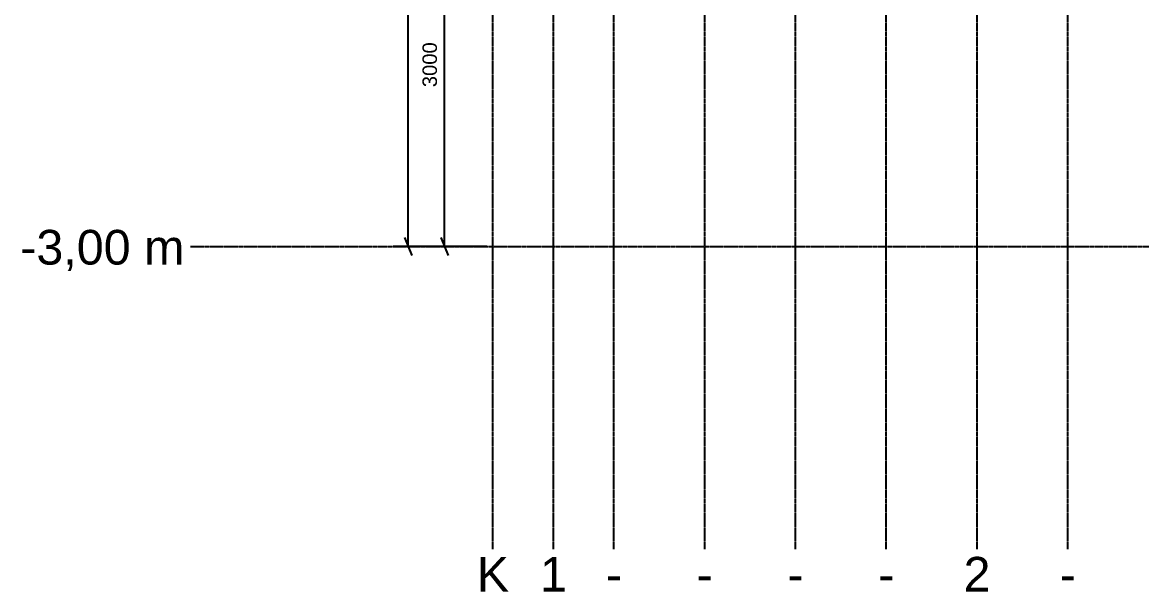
# Model space of a CAD drawing. Header units: millimetres. Extents: x -57554 to 16546, y 2142 to 98430.
# Drawn here: x -33484 to -24237, y 57655 to 62355 of the extents above; entities that cross this region are included whole.
import ezdxf

# ---------------------------------------------------------------- set-up
doc = ezdxf.new("R2010")
doc.units = ezdxf.units.MM
doc.linetypes.add('DXK_LINE_DOT3', pattern=[5.9187, 2.979, -0.9799, 0.9799, -0.9799])
doc.layers.add('S-Z23-A_DIMENSIONS', color=7, linetype='Continuous')
doc.styles.add('Arial', font='ARIAL.TTF', dxfattribs={"height": 0.2})

msp = doc.modelspace()

# ---------------------------------------------------------------- linework, layer by layer
at = {"color": 1, "linetype": 'DXK_LINE_DOT3'}
for p, q in [((-29596.4, 58005), (-29596.4, 70505)), ((-29096.4, 58005), (-29096.4, 70505)), ((-28596.4, 58005), (-28596.4, 70505)), ((-27846.4, 58005), (-27846.4, 70505)), ((-27096.4, 58005), (-27096.4, 70505)), ((-26346.4, 58005), (-26346.4, 70505)), ((-25596.4, 58005), (-25596.4, 70505)), ((-24846.4, 58005), (-24846.4, 70505)), ((-32096.4, 60505), (-10096.4, 60505))]:
    msp.add_line(p, q, dxfattribs=at)
at = {"layer": 'S-Z23-A_DIMENSIONS'}
for p, q in [((-30296.4, 60505), (-30296.4, 68005)), ((-29996.4, 60505), (-29996.4, 63505)), ((-30326.4, 60580), (-30266.4, 60430)), ((-30026.4, 60580), (-29966.4, 60430)), ((-29646.4, 60505), (-30421.4, 60505)), ((-29646.4, 60505), (-30121.4, 60505))]:
    msp.add_line(p, q, dxfattribs=at)

# ---------------------------------------------------------------- texts
at = {"color": 5, "linetype": 'Continuous', "style": 'Arial'}
for s, height, p in [('-3,00 m', 286.52, (-33501.9, 60355)), ('K', 286.5, (-29729.7, 57655)), ('1', 286.5, (-29207.6, 57655)), ('2', 286.5, (-25707.6, 57655)), ('-', 286.5, (-28663, 57655)), ('-', 286.5, (-27913, 57655)), ('-', 286.5, (-27163, 57655)), ('-', 286.5, (-26413, 57655)), ('-', 286.5, (-24913, 57655))]:
    msp.add_text(s, height=height, dxfattribs=at).set_placement(p)

# ---------------------------------------------------------------- next in the draw order: wipeouts: each hides what was drawn before it
msp.add_wipeout([(-30033.9, 62215.3), (-30208.9, 62215.3), (-30208.9, 61794.7), (-30033.9, 61794.7)]).dxf.layer = 'S-Z23-A_DIMENSIONS'

# ---------------------------------------------------------------- next in the draw order: texts
at = {"layer": 'S-Z23-A_DIMENSIONS', "style": 'Arial'}
msp.add_text('3000', height=119.38, rotation=90.00021, dxfattribs=at).set_placement((-30058.9, 61819.7))

doc.saveas('drawing.dxf')
